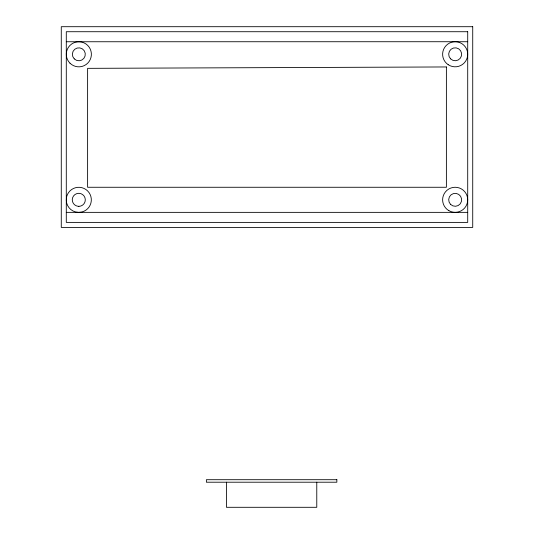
<?xml version="1.0" encoding="UTF-8"?>
<svg xmlns="http://www.w3.org/2000/svg" width="534" height="534" viewBox="0 0 534 534"><rect width="100%" height="100%" fill="white"/><g stroke="black" fill="none" stroke-linecap="round" stroke-linejoin="round"><path stroke-width="0.8" d="M66.289 199.436L66.67 196.585A12.542 12.542 0 0 1 87.656 190.965A12.542 12.542 0 0 1 82.029 211.951L78.945 212.358M66.289 41.752L467.711 41.725M66.289 212.358L467.711 212.358M78.625 212.358L75.534 211.951A12.542 12.542 0 0 1 66.67 203.08L66.289 200.23M316.775 482.209L316.775 507.3L226.456 507.3L226.456 482.209M446.384 66.95L446.384 187.267L87.616 187.267L87.616 68.345L446.384 66.95M472.724 26.7L61.276 26.7L61.276 227.411L472.724 227.411L472.724 26.7M467.711 31.72L66.289 31.72L66.289 222.391L467.711 222.391L467.711 31.72M336.847 479.706L206.384 479.706L206.384 482.209L336.847 482.209L336.847 479.706M78.865 206.358L77.11 206.084A6.468 6.468 0 0 1 72.531 201.505L72.264 199.629A6.521 6.521 0 0 1 78.892 193.308A6.521 6.521 0 0 1 85.306 199.843A6.521 6.521 0 0 1 78.865 206.358M69.967 63.166A12.542 12.542 0 0 0 90.954 57.545A12.542 12.542 0 0 0 75.588 42.179A12.542 12.542 0 0 0 69.967 63.166M448.2 64.701A12.542 12.542 0 0 0 467.684 55.089A12.542 12.542 0 0 0 449.615 43.02A12.542 12.542 0 0 0 448.2 64.701M448.894 210.676A12.542 12.542 0 0 0 467.711 199.809A12.542 12.542 0 0 0 448.894 188.949A12.542 12.542 0 0 0 448.894 210.676M74.259 58.873A6.468 6.468 0 0 0 85.086 55.97A6.468 6.468 0 0 0 77.163 48.047A6.468 6.468 0 0 0 74.259 58.873M450.589 58.847A6.468 6.468 0 0 0 461.416 55.943A6.468 6.468 0 0 0 453.486 48.02A6.468 6.468 0 0 0 450.589 58.847M450.589 204.388A6.468 6.468 0 0 0 461.416 201.485A6.468 6.468 0 0 0 453.486 193.562A6.468 6.468 0 0 0 450.589 204.388"/></g></svg>
